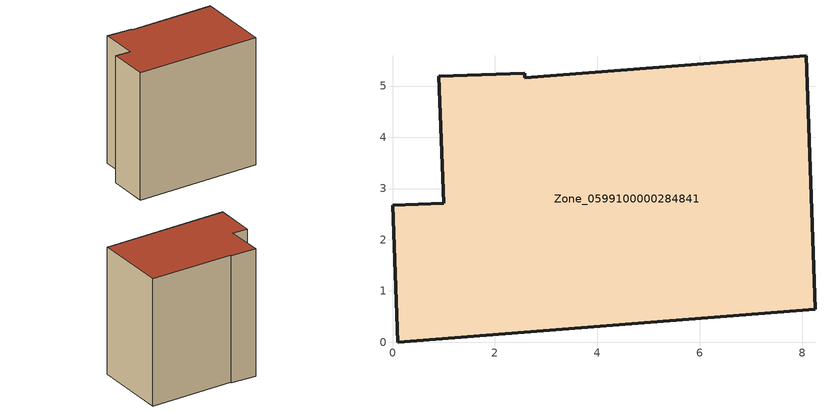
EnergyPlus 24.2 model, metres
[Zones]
Zone_0599100000284841
 floor ground (C_G): 8.25,0.64 0.1,0 0,2.67 1,2.71 0.9,5.19 2.58,5.25 2.58,5.16 8.08,5.59 z0
 wall outside (C_F): 0.1,0 8.25,0.64 8.08,5.59 2.58,5.16 2.58,5.25 0.9,5.19 1,2.71 0,2.67 0.1,0 z0:8.21
 roof outside (C_R): 2.58,5.16 2.58,5.25 0.9,5.19 1,2.71 0,2.67 0.1,0 8.25,0.64 8.08,5.59 z8.21
[BUILDING]
Pand.0599100000284841: North Axis=0; Terrain=City; Loads Convergence Tolerance Value=0.04; Temperature Convergence Tolerance Value=0.4; Solar Distribution=FullExterior; Maximum Number of Warmup Days=25; Minimum Number of Warmup Days=1
[Site:Location]
Rotterdam.The.Hague.AP_ZH_NLD Design_Conditions: Latitude=51.96; Longitude=4.45; Time Zone=1; Elevation=-4.5
[SITE:GROUNDTEMPERATURE:BUILDINGSURFACE]
18, 18, 18, 18, 18, 18, 18, 18, 18, 18, 18, 18
[MATERIAL] Thermal Absorptance=0.9; Solar Absorptance=0.7; Visible Absorptance=0.7
Name | Roughness | Thickness | Conductivity | Density | Specific Heat
G.TI.1946 | MediumSmooth | 0.15 | 1 | 540 | 1210
F.TI.1946 | Rough | 0.3 | 0.857143 | 1920 | 840
R.TI.1946 | MediumRough | 0.2 | 0.1 | 1500 | 1000
[CONSTRUCTION]
C_G: G.TI.1946
C_F: F.TI.1946
C_R: R.TI.1946
[ZONE]
Zone_0599100000284841: Type=1; Multiplier=1; Ceiling Height=Autocalculate; Volume=Autocalculate; Floor Area=autocalculate; Part of Total Floor Area=Yes
[ZONEINFILTRATION:DESIGNFLOWRATE]
Infil_Zone_0599100000284841: Zone or ZoneList or Space or SpaceList=Zone_0599100000284841; Schedule=AlwaysOn; Design Flow Rate Calculation Method=Flow/Area; Flow Rate per Floor Area=0.003; Constant Term Coefficient=1; Temperature Term Coefficient=0; Velocity Term Coefficient=0; Velocity Squared Term Coefficient=0
[HVACTEMPLATE:ZONE:IDEALLOADSAIRSYSTEM]
Zone_0599100000284841: Maximum Heating Supply Air Temperature=50; Minimum Cooling Supply Air Temperature=13; Maximum Heating Supply Air Humidity Ratio=0.0156; Minimum Cooling Supply Air Humidity Ratio=0.0077; Heating Limit=NoLimit; Cooling Limit=NoLimit; Dehumidification Control Type=ConstantSensibleHeatRatio; Cooling Sensible Heat Ratio=0.7; Dehumidification Setpoint=60; Humidification Control Type=None; Humidification Setpoint=30; Outdoor Air Method=None; Outdoor Air Flow Rate per Person=0.00944; Outdoor Air Flow Rate per Zone Floor Area=0; Outdoor Air Flow Rate per Zone=0; Demand Controlled Ventilation Type=None; Outdoor Air Economizer Type=NoEconomizer; Heat Recovery Type=None; Sensible Heat Recovery Effectiveness=0.7; Latent Heat Recovery Effectiveness=0.65
[ZONECONTROL:THERMOSTAT]
ThermostatControl_Zone_0599100000284841: Zone or ZoneList=Zone_0599100000284841; Control Type Schedule=DualSetpointControlType; Control 1=Thermostat_Zone_0599100000284841; Temperature Difference Between Cutout And Setpoint=0
[THERMOSTATSETPOINT:DUALSETPOINT]
Thermostat_Zone_0599100000284841: Heating Setpoint Temperature Schedule=HeatingSetpoint_Zone_0599100000284841; Cooling Setpoint Temperature Schedule=CoolingSetpoint_Zone_0599100000284841
[SCHEDULE:COMPACT]
HeatingSetpoint_Zone_0599100000284841: Through: 12/31, For: AllDays, Until: 24:00, 21
CoolingSetpoint_Zone_0599100000284841: Through: 12/31, For: AllDays, Until: 24:00, 24
DualSetpointControlType: Through: 12/31, For: AllDays, Until: 24:00, 4
AlwaysOn: Through: 12/31, For: AllDays, Until: 24:00, 1
